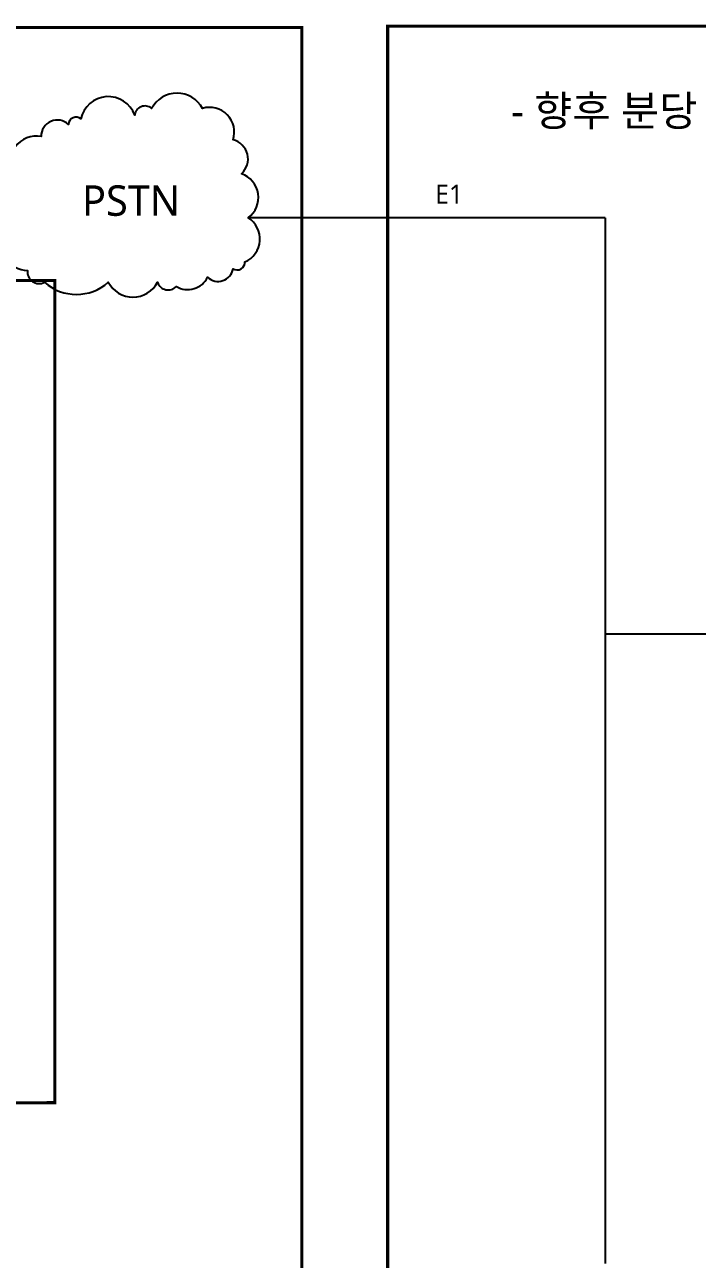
# Model space of a CAD drawing. Header units: millimetres. Extents: x 841 to 1682, y 0 to 594.
# Drawn here: x 1264.8 to 1344, y 364 to 509.3 of the extents above; entities that cross this region are included whole.
import ezdxf
from ezdxf.enums import TextEntityAlignment as Align

# ---------------------------------------------------------------- set-up
doc = ezdxf.new("R2010")
doc.units = ezdxf.units.MM
doc.linetypes.add('DA3', pattern=[3, 2, -1])
doc.layers.add('A', color=4, linetype='Continuous')
doc.layers.add('SOL3', color=44, linetype='Continuous')
doc.styles.add('sukwoo', font='malgun.ttf')

msp = doc.modelspace()

# ---------------------------------------------------------------- linework, layer by layer
at = {"layer": 'A'}
for p, q in [((1333.11, 486.57), (1291.15, 486.57)), ((1333.11, 486.57), (1333.11, 363.52)), ((1359.62, 437.58), (1333.11, 437.58))]:
    msp.add_line(p, q, dxfattribs=at)
at = {"layer": 'A', "color": 3}
msp.add_lwpolyline([(1263.38, 491.76, 0.6), (1262.58, 488.96, 0.6), (1262.78, 484.77, 0.6), (1265.18, 480.38, 0.6), (1267.17, 478.98, 0.377743), (1274.68, 478.98, 0.6), (1280.47, 478.98, 0.565028), (1282.69, 478.49, 0.435715), (1286.36, 479.58, 0.6), (1289.35, 480.58, 0.6), (1290.75, 481.38, 0.6), (1291.15, 486.57, 0.6), (1290.35, 491.76, 0.6), (1289.35, 495.75, 0.60735), (1285.76, 499.45, 0.6), (1279.77, 499.45, 0.6), (1277.78, 498.65, 0.757661), (1271.45, 498.21, 0.61176), (1270, 497.57, 0.6493), (1266.77, 496.15, 0.6)], format="xyb", close=True, dxfattribs=at)
at = {"layer": 'SOL3', "linetype": 'DA3', "const_width": 0.358}
for points in [[(918.59, 508.96), (1297.46, 508.96), (1297.46, 271.01), (918.59, 271.01)], [(1307.54, 509.12), (1537.83, 509.12), (1538.06, 271.16), (1307.54, 271.16)], [(1190.27, 479.08), (1268.39, 479.21), (1268.39, 382.45), (1190.27, 382.32)]]:
    msp.add_lwpolyline(points, close=True, dxfattribs=at)

# ---------------------------------------------------------------- texts
at = {"layer": 'A', "style": 'sukwoo'}
for s, height, p in [('- 향후 분당 차병원교환기를 MG로 구성하여 단일시스템 구축이 가능한 시스템으로 구축', 3.584, (1409.15, 499.17)), ('PSTN', 3.584, (1277.35, 488.6)), ('E1', 2.24, (1314.77, 489.36))]:
    msp.add_text(s, height=height, dxfattribs=at).set_placement(p, align=Align.MIDDLE_CENTER)

doc.saveas('drawing.dxf')
